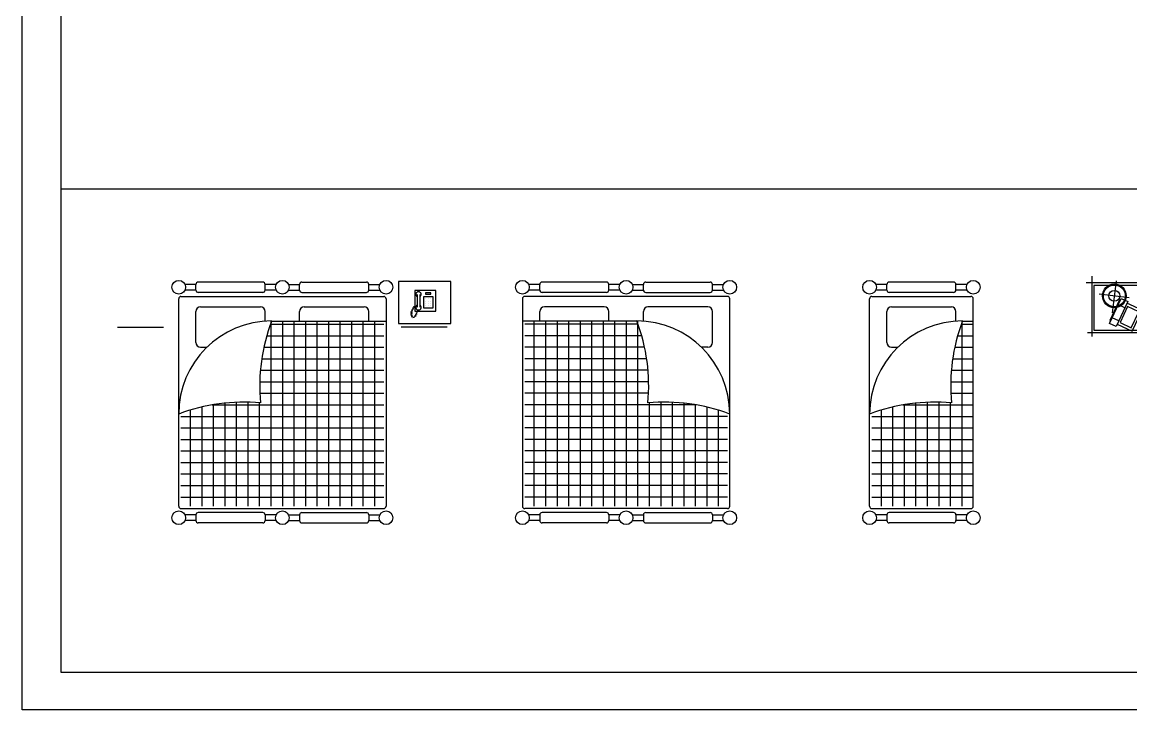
# Model space of a CAD drawing. Header units: inches. Extents: x 10.6 to 53.1, y 14.5 to 39.3.
# Drawn here: x 10.61 to 20.24, y 14.51 to 20.47 of the extents above; entities that cross this region are included whole.
import ezdxf

# ---------------------------------------------------------------- set-up
doc = ezdxf.new("R2010")
doc.units = ezdxf.units.IN
doc.header["$MEASUREMENT"] = 0
for name, color, linetype in [('02', 2, 'Continuous'), ('1', 1, 'Continuous'), ('kadrbm', 4, 'Continuous')]:
    doc.layers.add(name, color=color, linetype=linetype)

# ---------------------------------------------------------------- blocks, each defined once
blk = doc.blocks.new('kadrbm')
at = {"layer": 'kadrbm', "color": 4}
blk.add_lwpolyline([(0, 0), (0, 24.7972), (21, 24.7972), (21, 0), (0, 0)], close=True, dxfattribs=at)
blk.add_lwpolyline([(20.6631, 0.3257), (20.6631, 24.4603), (0.3369, 24.4603), (0.3369, 0.3257), (20.6631, 0.3257)], dxfattribs=at)

msp = doc.modelspace()

# ---------------------------------------------------------------- linework, layer by layer
at = {"layer": '02'}
for p, q in [((12.1218, 18.1985), (12.0258, 18.1985)), ((12.1218, 18.1485), (12.1218, 18.1985)), ((12.7018, 18.2185), (12.1418, 18.2185)), ((12.8177, 18.1985), (12.7218, 18.1985)), ((12.7218, 18.1485), (12.7218, 18.1985)), ((12.9258, 18.1985), (13.0218, 18.1985)), ((13.0218, 18.1485), (13.0218, 18.1985)), ((13.0418, 18.2185), (13.6018, 18.2185)), ((13.6218, 18.1985), (13.7177, 18.1985)), ((13.6218, 18.1485), (13.6218, 18.1985)), ((14.334, 18.2221), (13.8795, 18.2221)), ((13.8795, 18.2221), (13.8795, 17.8584)), ((14.334, 17.8584), (14.334, 18.2221)), ((15.1065, 18.1985), (15.0106, 18.1985)), ((15.1065, 18.1485), (15.1065, 18.1985)), ((15.6865, 18.2185), (15.1265, 18.2185)), ((15.7065, 18.1485), (15.7065, 18.1985)), ((15.8025, 18.1985), (15.7065, 18.1985)), ((15.9106, 18.1985), (16.0065, 18.1985)), ((16.0065, 18.1485), (16.0065, 18.1985)), ((16.0265, 18.2185), (16.5865, 18.2185)), ((16.6065, 18.1985), (16.7025, 18.1985)), ((16.6065, 18.1485), (16.6065, 18.1985)), ((18.1203, 18.1985), (18.0243, 18.1985)), ((18.1203, 18.1485), (18.1203, 18.1985)), ((18.7003, 18.2185), (18.1403, 18.2185)), ((18.7203, 18.1485), (18.7203, 18.1985)), ((18.8162, 18.1985), (18.7203, 18.1985)), ((20.4401, 18.2107), (19.8502, 18.2107)), ((19.8991, 18.2687), (19.8991, 17.7455)), ((20.111, 18.2281), (20.0772, 17.9503)), ((12.1218, 18.1485), (12.0258, 18.1485)), ((12.7018, 18.1285), (12.1418, 18.1285)), ((12.8177, 18.1485), (12.7218, 18.1485)), ((12.9258, 18.1485), (13.0218, 18.1485)), ((13.0418, 18.1285), (13.6018, 18.1285)), ((13.6218, 18.1485), (13.7177, 18.1485)), ((14.2046, 18.1452), (14.0228, 18.1452)), ((14.0228, 18.1452), (14.0228, 17.9656)), ((14.0431, 18.1106), (14.0431, 17.9997)), ((14.0653, 18.1106), (14.0653, 17.9997)), ((14.1604, 18.125), (14.1154, 18.125)), ((14.1154, 18.125), (14.1154, 18.1146)), ((14.1154, 18.1146), (14.1604, 18.1146)), ((14.1604, 18.1146), (14.1604, 18.125)), ((14.2046, 17.9656), (14.2046, 18.1452)), ((15.1065, 18.1485), (15.0106, 18.1485)), ((15.6865, 18.1285), (15.1265, 18.1285)), ((15.8025, 18.1485), (15.7065, 18.1485)), ((15.9106, 18.1485), (16.0065, 18.1485)), ((16.0265, 18.1285), (16.5865, 18.1285)), ((16.6065, 18.1485), (16.7025, 18.1485)), ((18.1203, 18.1485), (18.0243, 18.1485)), ((18.7003, 18.1285), (18.1403, 18.1285)), ((18.8162, 18.1485), (18.7203, 18.1485)), ((20.2227, 18.0819), (19.9647, 18.1137)), ((11.9718, 16.2729), (11.9718, 18.074)), ((11.9918, 18.094), (13.7518, 18.094)), ((12.1618, 18.0027), (12.6818, 18.0027)), ((13.0618, 18.0027), (13.5818, 18.0027)), ((13.7718, 18.074), (13.7718, 16.2729)), ((14.0206, 18.006), (14.0073, 18.0016)), ((14.1812, 18.0904), (14.098, 18.0904)), ((14.098, 18.0904), (14.098, 17.9934)), ((14.1188, 18.0731), (14.1188, 18.0731)), ((14.1188, 18.0523), (14.1188, 18.0523)), ((14.1188, 18.0315), (14.1188, 18.0315)), ((14.1188, 18.0107), (14.1188, 18.0107)), ((14.1396, 18.0731), (14.1396, 18.0731)), ((14.1396, 18.0523), (14.1396, 18.0523)), ((14.1396, 18.0315), (14.1396, 18.0315)), ((14.1396, 18.0107), (14.1396, 18.0107)), ((14.1604, 18.0731), (14.1604, 18.0731)), ((14.1604, 18.0523), (14.1604, 18.0523)), ((14.1604, 18.0315), (14.1604, 18.0315)), ((14.1604, 18.0107), (14.1604, 18.0107)), ((14.1812, 17.9934), (14.1812, 18.0904)), ((14.9565, 18.074), (14.9565, 16.2729)), ((16.7365, 18.094), (14.9765, 18.094)), ((15.6665, 18.0027), (15.1465, 18.0027)), ((16.5665, 18.0027), (16.0465, 18.0027)), ((16.7565, 16.2729), (16.7565, 18.074)), ((17.9703, 16.2729), (17.9703, 18.074)), ((17.9903, 18.094), (18.8503, 18.094)), ((18.1603, 18.0027), (18.6803, 18.0027)), ((18.8703, 16.2729), (18.8703, 18.074)), ((20.1865, 17.9947), (20.1304, 18.0209)), ((12.1218, 17.6941), (12.1218, 17.9627)), ((12.7218, 17.8783), (12.7218, 17.9627)), ((13.0218, 17.8803), (13.0218, 17.9627)), ((13.6218, 17.8803), (13.6218, 17.9627)), ((13.9985, 17.9617), (13.9852, 17.9573)), ((13.9985, 17.9528), (13.9852, 17.9484)), ((13.9985, 17.944), (13.9852, 17.9395)), ((13.9985, 17.9351), (13.9852, 17.9307)), ((14.0029, 17.9706), (13.9896, 17.9661)), ((14.0029, 17.9262), (13.9896, 17.9218)), ((14.0073, 17.9794), (13.9941, 17.975)), ((14.0073, 17.9174), (13.9941, 17.913)), ((14.0118, 17.9883), (13.9985, 17.9839)), ((14.0162, 17.9972), (14.0029, 17.9927)), ((14.0178, 17.9111), (14.0045, 17.9066)), ((14.0295, 17.9218), (14.0162, 17.9174)), ((14.0339, 17.9307), (14.0206, 17.9262)), ((14.0228, 17.9656), (14.2046, 17.9656)), ((14.0384, 17.9395), (14.0251, 17.9351)), ((14.0428, 17.9484), (14.0295, 17.944)), ((14.0464, 17.9781), (14.0384, 17.9528)), ((14.098, 17.9934), (14.1812, 17.9934)), ((15.1065, 17.8803), (15.1065, 17.9627)), ((15.7065, 17.8803), (15.7065, 17.9627)), ((16.0065, 17.8783), (16.0065, 17.9627)), ((16.6065, 17.6941), (16.6065, 17.9627)), ((18.1203, 17.6941), (18.1203, 17.9627)), ((18.7203, 17.8783), (18.7203, 17.9627)), ((20.133, 17.8804), (20.0769, 17.9066)), ((11.441, 17.8266), (11.8397, 17.8266)), ((12.7688, 17.8529), (13.7518, 17.8529)), ((12.7718, 17.8803), (12.7718, 16.2729)), ((12.779, 17.8803), (13.7718, 17.8803)), ((12.8718, 17.8803), (12.8718, 16.2729)), ((12.9718, 17.8803), (12.9718, 16.2729)), ((13.0718, 17.8803), (13.0718, 16.2729)), ((13.1718, 17.8803), (13.1718, 16.2729)), ((13.2718, 17.8803), (13.2718, 16.2729)), ((13.3718, 17.8803), (13.3718, 16.2729)), ((13.4718, 17.8803), (13.4718, 16.2729)), ((13.5718, 17.8803), (13.5718, 16.2729)), ((13.6718, 17.8803), (13.6718, 16.2729)), ((13.8795, 17.8584), (14.334, 17.8584)), ((14.3025, 17.8266), (13.9038, 17.8266)), ((15.9493, 17.8803), (14.9565, 17.8803)), ((15.9594, 17.8529), (14.9765, 17.8529)), ((15.0565, 17.8803), (15.0565, 16.2729)), ((15.1565, 17.8803), (15.1565, 16.2729)), ((15.2565, 17.8803), (15.2565, 16.2729)), ((15.3565, 17.8803), (15.3565, 16.2729)), ((15.4565, 17.8803), (15.4565, 16.2729)), ((15.5565, 17.8803), (15.5565, 16.2729)), ((15.6565, 17.8803), (15.6565, 16.2729)), ((15.7565, 17.8803), (15.7565, 16.2729)), ((15.8565, 17.8803), (15.8565, 16.2729)), ((15.9565, 17.8803), (15.9565, 16.2729)), ((18.7674, 17.8529), (18.8703, 17.8529)), ((18.7703, 17.8803), (18.7703, 16.2729)), ((18.7775, 17.8803), (18.8703, 17.8803)), ((12.7365, 17.7529), (13.7518, 17.7529)), ((15.9918, 17.7529), (14.9765, 17.7529)), ((18.735, 17.7529), (18.8703, 17.7529)), ((19.8616, 17.7807), (20.4378, 17.7807)), ((12.1618, 17.6541), (12.2186, 17.6541)), ((12.7114, 17.6529), (13.7518, 17.6529)), ((16.0169, 17.6529), (14.9765, 17.6529)), ((16.5665, 17.6541), (16.5097, 17.6541)), ((18.1603, 17.6541), (18.2171, 17.6541)), ((18.7099, 17.6529), (18.8703, 17.6529)), ((12.6931, 17.5529), (13.7518, 17.5529)), ((16.0352, 17.5529), (14.9765, 17.5529)), ((18.6916, 17.5529), (18.8703, 17.5529)), ((12.6814, 17.4529), (13.7518, 17.4529)), ((16.0469, 17.4529), (14.9765, 17.4529)), ((18.6799, 17.4529), (18.8703, 17.4529)), ((12.6761, 17.3529), (13.7518, 17.3529)), ((16.0521, 17.3529), (14.9765, 17.3529)), ((18.6747, 17.3529), (18.8703, 17.3529)), ((12.6773, 17.2529), (13.7518, 17.2529)), ((16.051, 17.2529), (14.9765, 17.2529)), ((18.6758, 17.2529), (18.8703, 17.2529)), ((12.1718, 17.1345), (12.1718, 16.2729)), ((12.2617, 17.1529), (13.7518, 17.1529)), ((12.2718, 17.1546), (12.2718, 16.2729)), ((12.3718, 17.1681), (12.3718, 16.2729)), ((12.4718, 17.1751), (12.4718, 16.2729)), ((12.5718, 17.1758), (12.5718, 16.2729)), ((12.6718, 17.17), (12.6718, 16.2729)), ((16.4666, 17.1529), (14.9765, 17.1529)), ((16.0565, 17.17), (16.0565, 16.2729)), ((16.1565, 17.1758), (16.1565, 16.2729)), ((16.2565, 17.1751), (16.2565, 16.2729)), ((16.3565, 17.1681), (16.3565, 16.2729)), ((16.4565, 17.1546), (16.4565, 16.2729)), ((16.5565, 17.1345), (16.5565, 16.2729)), ((18.1703, 17.1345), (18.1703, 16.2729)), ((18.2602, 17.1529), (18.8703, 17.1529)), ((18.2703, 17.1546), (18.2703, 16.2729)), ((18.3703, 17.1681), (18.3703, 16.2729)), ((18.4703, 17.1751), (18.4703, 16.2729)), ((18.5703, 17.1758), (18.5703, 16.2729)), ((18.6703, 17.17), (18.6703, 16.2729)), ((11.9918, 17.0529), (13.7518, 17.0529)), ((12.0718, 17.1074), (12.0718, 16.2729)), ((16.7365, 17.0529), (14.9765, 17.0529)), ((16.6565, 17.1074), (16.6565, 16.2729)), ((17.9903, 17.0529), (18.8703, 17.0529)), ((18.0703, 17.1074), (18.0703, 16.2729)), ((11.9918, 16.9529), (13.7518, 16.9529)), ((16.7365, 16.9529), (14.9765, 16.9529)), ((17.9903, 16.9529), (18.8703, 16.9529)), ((11.9918, 16.8529), (13.7518, 16.8529)), ((16.7365, 16.8529), (14.9765, 16.8529)), ((17.9903, 16.8529), (18.8703, 16.8529)), ((11.9918, 16.7529), (13.7518, 16.7529)), ((16.7365, 16.7529), (14.9765, 16.7529)), ((17.9903, 16.7529), (18.8703, 16.7529)), ((11.9918, 16.6529), (13.7518, 16.6529)), ((16.7365, 16.6529), (14.9765, 16.6529)), ((17.9903, 16.6529), (18.8703, 16.6529)), ((11.9918, 16.5529), (13.7518, 16.5529)), ((16.7365, 16.5529), (14.9765, 16.5529)), ((17.9903, 16.5529), (18.8703, 16.5529)), ((11.9918, 16.4529), (13.7518, 16.4529)), ((16.7365, 16.4529), (14.9765, 16.4529)), ((17.9903, 16.4529), (18.8703, 16.4529)), ((11.9918, 16.3529), (13.7518, 16.3529)), ((16.7365, 16.3529), (14.9765, 16.3529)), ((17.9903, 16.3529), (18.8703, 16.3529)), ((11.9918, 16.2529), (13.7518, 16.2529)), ((12.1218, 16.1985), (12.0258, 16.1985)), ((12.1218, 16.1985), (12.1218, 16.1485)), ((12.7018, 16.2185), (12.1418, 16.2185)), ((12.7218, 16.1985), (12.7218, 16.1485)), ((12.8177, 16.1985), (12.7218, 16.1985)), ((12.9258, 16.1985), (13.0218, 16.1985)), ((13.0218, 16.1985), (13.0218, 16.1485)), ((13.0418, 16.2185), (13.6018, 16.2185)), ((13.6218, 16.1985), (13.7177, 16.1985)), ((13.6218, 16.1985), (13.6218, 16.1485)), ((16.7365, 16.2529), (14.9765, 16.2529)), ((15.1065, 16.1985), (15.0106, 16.1985)), ((15.1065, 16.1985), (15.1065, 16.1485)), ((15.6865, 16.2185), (15.1265, 16.2185)), ((15.8025, 16.1985), (15.7065, 16.1985)), ((15.7065, 16.1985), (15.7065, 16.1485)), ((15.9106, 16.1985), (16.0065, 16.1985)), ((16.0065, 16.1985), (16.0065, 16.1485)), ((16.0265, 16.2185), (16.5865, 16.2185)), ((16.6065, 16.1985), (16.7025, 16.1985)), ((16.6065, 16.1985), (16.6065, 16.1485)), ((17.9903, 16.2529), (18.8503, 16.2529)), ((18.1203, 16.1985), (18.0243, 16.1985)), ((18.1203, 16.1985), (18.1203, 16.1485)), ((18.7003, 16.2185), (18.1403, 16.2185)), ((18.8162, 16.1985), (18.7203, 16.1985)), ((18.7203, 16.1985), (18.7203, 16.1485)), ((12.1218, 16.1485), (12.0258, 16.1485)), ((12.7018, 16.1285), (12.1418, 16.1285)), ((12.8177, 16.1485), (12.7218, 16.1485)), ((12.9258, 16.1485), (13.0218, 16.1485)), ((13.0418, 16.1285), (13.6018, 16.1285)), ((13.6218, 16.1485), (13.7177, 16.1485)), ((15.1065, 16.1485), (15.0106, 16.1485)), ((15.6865, 16.1285), (15.1265, 16.1285)), ((15.8025, 16.1485), (15.7065, 16.1485)), ((15.9106, 16.1485), (16.0065, 16.1485)), ((16.0265, 16.1285), (16.5865, 16.1285)), ((16.6065, 16.1485), (16.7025, 16.1485)), ((18.1203, 16.1485), (18.0243, 16.1485)), ((18.7003, 16.1285), (18.1403, 16.1285)), ((18.8162, 16.1485), (18.7203, 16.1485))]:
    msp.add_line(p, q, dxfattribs=at)
for points in [[(20.3808, 18.1872), (19.9179, 18.1872), (19.9179, 17.8015), (20.3808, 17.8015)], [(20.1556, 18.0748), (20.2117, 18.0485), (20.1109, 17.8331), (20.0548, 17.8594)], [(20.307, 17.9597), (20.2091, 18.0056), (20.1448, 17.8682), (20.2427, 17.8223)]]:
    msp.add_lwpolyline(points, close=True, dxfattribs=at)
for points in [[(20.1491, 18.0609), (20.1412, 18.0646), (20.0565, 17.8835), (20.0644, 17.8798)], [(20.1205, 17.8536), (20.2516, 17.7922), (20.3363, 17.9732), (20.2052, 18.0346)]]:
    msp.add_lwpolyline(points, dxfattribs=at)
for centre, radius in [((11.9718, 18.1735), 0.0595), ((12.8718, 18.1735), 0.0595), ((13.7718, 18.1735), 0.0595), ((14.9565, 18.1735), 0.0595), ((15.8565, 18.1735), 0.0595), ((16.7565, 18.1735), 0.0595), ((17.9703, 18.1735), 0.0595), ((18.8703, 18.1735), 0.0595), ((20.0953, 18.0989), 0.1032), ((20.0953, 18.0989), 0.0947), ((20.0953, 18.0989), 0.0475), ((11.9718, 16.1735), 0.0595), ((12.8718, 16.1735), 0.0595), ((13.7718, 16.1735), 0.0595), ((14.9565, 16.1735), 0.0595), ((15.8565, 16.1735), 0.0595), ((16.7565, 16.1735), 0.0595), ((17.9703, 16.1735), 0.0595), ((18.8703, 16.1735), 0.0595)]:
    msp.add_circle(centre, radius, dxfattribs=at)
for centre, radius, start, end in [((12.1418, 18.1985), 0.02, 90, 180), ((12.7018, 18.1985), 0.02, 0, 90), ((13.0418, 18.1985), 0.02, 90, 180), ((13.6018, 18.1985), 0.02, 0, 90), ((15.1265, 18.1985), 0.02, 90, 180), ((15.6865, 18.1985), 0.02, 0, 90), ((16.0265, 18.1985), 0.02, 90, 180), ((16.5865, 18.1985), 0.02, 0, 90), ((18.1403, 18.1985), 0.02, 90, 180), ((18.7003, 18.1985), 0.02, 0, 90), ((12.1418, 18.1485), 0.02, 180, 270), ((12.7018, 18.1485), 0.02, 270, 0), ((13.0418, 18.1485), 0.02, 180, 270), ((13.6018, 18.1485), 0.02, 270, 0), ((15.1265, 18.1485), 0.02, 180, 270), ((15.6865, 18.1485), 0.02, 270, 0), ((16.0265, 18.1485), 0.02, 180, 270), ((16.5865, 18.1485), 0.02, 270, 0), ((18.1403, 18.1485), 0.02, 180, 270), ((18.7003, 18.1485), 0.02, 270, 0), ((11.9918, 18.074), 0.02, 90, 180), ((12.1618, 17.9627), 0.04, 90, 180), ((12.6818, 17.9627), 0.04, 0, 90), ((13.0618, 17.9627), 0.04, 90, 180), ((13.5818, 17.9627), 0.04, 0, 90), ((13.7518, 18.074), 0.02, 0, 90), ((14.9765, 18.074), 0.02, 90, 180), ((15.1465, 17.9627), 0.04, 90, 180), ((15.6665, 17.9627), 0.04, 0, 90), ((16.0465, 17.9627), 0.04, 90, 180), ((16.5665, 17.9627), 0.04, 0, 90), ((16.7365, 18.074), 0.02, 0, 90), ((17.9903, 18.074), 0.02, 90, 180), ((18.1603, 17.9627), 0.04, 90, 180), ((18.6803, 17.9627), 0.04, 0, 90), ((18.8503, 18.074), 0.02, 0, 90), ((12.779, 17.0731), 0.8073, 90, 180), ((14.245, 17.3207), 1.5691, 159.10409, 185.54925), ((15.9493, 17.0731), 0.8073, 0, 90), ((14.4833, 17.3207), 1.5691, 354.45075, 20.89591), ((18.7775, 17.0731), 0.8073, 90, 180), ((20.2435, 17.3207), 1.5691, 159.10409, 185.54925), ((12.1618, 17.6941), 0.04, 180, 270), ((16.5665, 17.6941), 0.04, 270, 0), ((18.1603, 17.6941), 0.04, 180, 270), ((12.5314, 15.6071), 1.5691, 84.45075, 110.89591), ((16.1969, 15.6071), 1.5691, 69.10409, 95.54925), ((18.5299, 15.6071), 1.5691, 84.45075, 110.89591), ((11.9918, 16.2729), 0.02, 180, 270), ((13.7518, 16.2729), 0.02, 270, 0), ((14.9765, 16.2729), 0.02, 180, 270), ((16.7365, 16.2729), 0.02, 270, 0), ((17.9903, 16.2729), 0.02, 180, 270), ((18.8503, 16.2729), 0.02, 270, 0), ((12.1418, 16.1985), 0.02, 90, 180), ((12.7018, 16.1985), 0.02, 0, 90), ((13.0418, 16.1985), 0.02, 90, 180), ((13.6018, 16.1985), 0.02, 0, 90), ((15.1265, 16.1985), 0.02, 90, 180), ((15.6865, 16.1985), 0.02, 0, 90), ((16.0265, 16.1985), 0.02, 90, 180), ((16.5865, 16.1985), 0.02, 0, 90), ((18.1403, 16.1985), 0.02, 90, 180), ((18.7003, 16.1985), 0.02, 0, 90), ((12.1418, 16.1485), 0.02, 180, 270), ((12.7018, 16.1485), 0.02, 270, 0), ((13.0418, 16.1485), 0.02, 180, 270), ((13.6018, 16.1485), 0.02, 270, 0), ((15.1265, 16.1485), 0.02, 180, 270), ((15.6865, 16.1485), 0.02, 270, 0), ((16.0265, 16.1485), 0.02, 180, 270), ((16.5865, 16.1485), 0.02, 270, 0), ((18.1403, 16.1485), 0.02, 180, 270), ((18.7003, 16.1485), 0.02, 270, 0)]:
    msp.add_arc(centre, radius, start, end, dxfattribs=at)
for centre, major_axis, start_param, end_param in [((14.0542, 18.1106), (0.0164, -0.0164), 5.995057, 11.283703), ((14.0542, 17.9997), (0.0164, 0.0164), 1.282668, 6.571314)]:
    msp.add_ellipse(centre, major_axis=major_axis, ratio=1, start_param=start_param, end_param=end_param, dxfattribs=at)
at = {"layer": '1'}
msp.add_line((10.9498, 19.0269), (31.276, 19.0269), dxfattribs=at)

# ---------------------------------------------------------------- block references
at = {"layer": 'kadrbm'}
msp.add_blockref('kadrbm', (10.6129, 14.5063), dxfattribs=at)

doc.saveas('drawing.dxf')
